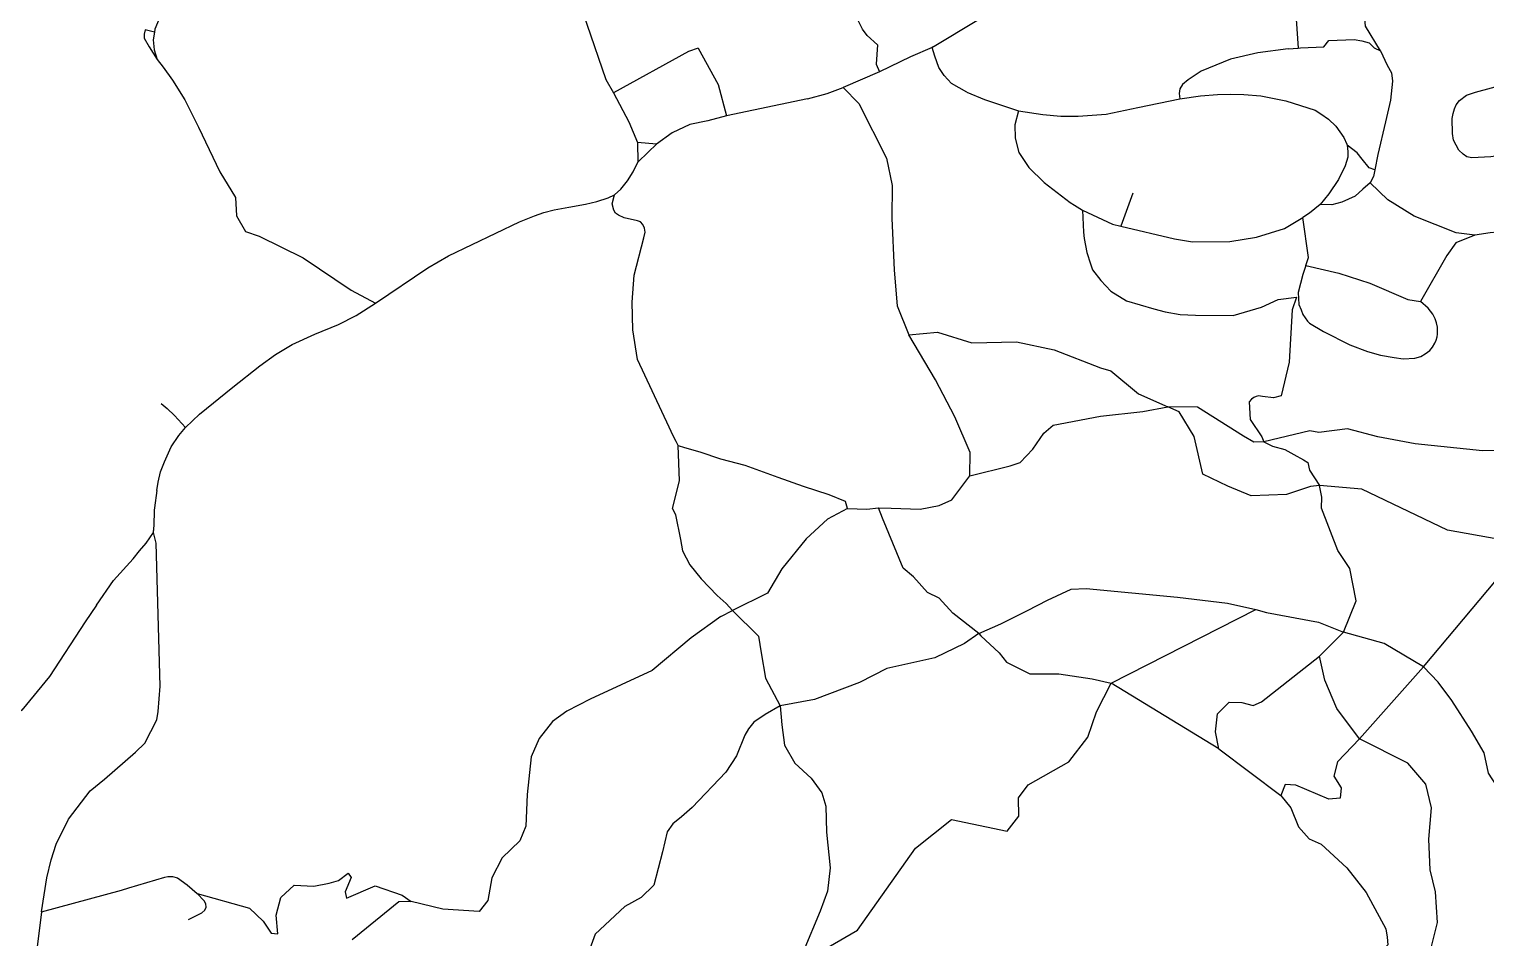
# Model space of a CAD drawing. Header units: inches. Extents: x 2740922 to 2751091, y 1249500 to 1259683.
# Drawn here: x 2745724 to 2747195, y 1257327 to 1258244 of the extents above; entities that cross this region are included whole.
import ezdxf

# ---------------------------------------------------------------- set-up
doc = ezdxf.new("R2010")
doc.units = ezdxf.units.IN
doc.header["$MEASUREMENT"] = 0

msp = doc.modelspace()

# ---------------------------------------------------------------- linework, layer by layer
for points in [[(2746580.4, 1258228), (2746570, 1258237.6), (2746565.2, 1258244), (2746560.4, 1258253.8), (2746558.6, 1258266.7), (2746559.3, 1258311.4), (2746561.2, 1258327.6), (2746562.1, 1258348.5), (2746555.3, 1258402.7), (2746552.3, 1258455.5), (2746555.5, 1258462.2)], [(2745968.8, 1258377.4), (2745927.4, 1258336.3), (2745906.1, 1258317.7), (2745880.8, 1258291.6), (2745858.3, 1258262.5), (2745850.7, 1258243.9), (2745850.2, 1258240.8)], [(2746249.2, 1258366.5), (2746253.4, 1258359), (2746260, 1258331.7), (2746267.6, 1258305.2), (2746306, 1258193), (2746313.7, 1258179.6)], [(2746861.4, 1258358.3), (2746851.2, 1258355.2), (2746842.1, 1258352.4), (2746827.5, 1258346.7), (2746802.6, 1258334.3), (2746779.1, 1258320.1), (2746752.6, 1258299.3), (2746722.1, 1258277.6), (2746637.8, 1258226.5), (2746636.7, 1258225.9)], [(2747002.6, 1258263.7), (2747005.3, 1258224.8)], [(2747088.4, 1258222), (2747073.2, 1258246.9), (2747072.1, 1258258.7), (2747071.6, 1258266.1)], [(2745850.2, 1258240.8), (2745841.1, 1258243.2), (2745839.8, 1258238.8), (2745840, 1258234.7), (2745844.9, 1258226.2), (2745852.9, 1258213.3)], [(2745850.2, 1258240.8), (2745849.1, 1258233.2), (2745849.9, 1258223), (2745852.9, 1258213.3)], [(2746399.4, 1258224.8), (2746389.7, 1258221.3), (2746313.7, 1258179.6)], [(2746399.4, 1258224.8), (2746419.6, 1258188.1), (2746428.1, 1258156.3)], [(2746580.4, 1258228), (2746579.1, 1258208.4), (2746582.5, 1258200.9)], [(2746636.7, 1258225.9), (2746635.6, 1258225.4), (2746613.7, 1258216), (2746582.5, 1258200.9)], [(2746670.8, 1258180.4), (2746655.2, 1258189), (2746647.6, 1258197.1), (2746642.4, 1258205.2), (2746638.5, 1258216.7), (2746635.6, 1258225.4), (2746636.7, 1258225.9)], [(2746995.2, 1258224.1), (2747005.3, 1258224.8)], [(2747005.3, 1258224.8), (2747007.7, 1258224.9), (2747031.1, 1258226)], [(2747031.1, 1258226), (2747036.2, 1258232.4), (2747061.9, 1258233.5), (2747069.4, 1258232.2), (2747076.9, 1258230), (2747081.9, 1258225.1), (2747088.4, 1258222)], [(2745852.9, 1258213.3), (2745859.1, 1258205.6), (2745868.5, 1258192.4), (2745881.1, 1258172.7), (2745894.7, 1258145), (2745916.5, 1258099.7), (2745932, 1258074), (2745933, 1258055.3), (2745942.3, 1258039.7), (2745956, 1258034.9), (2746000.4, 1258013.1), (2746048.8, 1257980.3), (2746073.5, 1257967.2)], [(2746995.2, 1258224.1), (2746964.6, 1258220.1), (2746936.9, 1258213.7), (2746907.4, 1258201.4), (2746894.1, 1258192.7), (2746888.6, 1258187.9), (2746885.9, 1258183.5), (2746885, 1258179.1), (2746885.7, 1258173.4)], [(2747088.4, 1258222), (2747095.2, 1258207.6), (2747099.4, 1258199.7), (2747100.4, 1258191.4), (2747098.5, 1258172.3), (2747093.5, 1258150.3), (2747085.7, 1258117.5), (2747082.7, 1258102)], [(2746582.5, 1258200.9), (2746545.7, 1258185)], [(2746509.7, 1258173.5), (2746529.7, 1258179.1), (2746545.7, 1258185)], [(2746545.7, 1258185), (2746561.5, 1258168.9), (2746589.5, 1258113.5), (2746595.3, 1258085.9), (2746594.8, 1258053), (2746597.4, 1258000.6), (2746600.3, 1257964.6), (2746612, 1257935.2)], [(2747245.1, 1258121.9), (2747199.9, 1258115.1), (2747180.5, 1258114), (2747175.5, 1258115.1), (2747171.9, 1258117.7), (2747167.5, 1258121.8), (2747164.8, 1258126.8), (2747162.2, 1258131.8), (2747161, 1258138.5), (2747160.8, 1258153.8), (2747161.6, 1258158.8), (2747163, 1258163.4), (2747164.9, 1258167.4), (2747168, 1258172), (2747175.3, 1258177.3), (2747184.2, 1258180.3), (2747212.9, 1258188), (2747239.7, 1258190.9), (2747266.9, 1258192.7), (2747285, 1258192.4), (2747302.9, 1258190), (2747326.8, 1258184.1), (2747346.5, 1258177.1), (2747362.8, 1258169.8)], [(2746313.7, 1258179.6), (2746329.4, 1258150.3), (2746338, 1258129.6)], [(2746509.7, 1258173.5), (2746428.1, 1258156.3)], [(2746670.8, 1258180.4), (2746688.4, 1258173)], [(2746688.4, 1258173), (2746722.7, 1258161.3)], [(2746722.7, 1258161.3), (2746747.4, 1258157.6), (2746765.6, 1258156.1), (2746783, 1258155.9), (2746811.2, 1258158), (2746843.2, 1258164.8), (2746885.7, 1258173.4)], [(2746885.7, 1258173.4), (2746906.7, 1258176.7), (2746923.8, 1258178), (2746936.9, 1258178.2), (2746950.3, 1258178), (2746967.5, 1258176.7), (2746992.8, 1258171.6), (2747022.3, 1258162), (2747028.1, 1258158.5), (2747035.7, 1258153.1), (2747043.4, 1258145.9), (2747047.4, 1258140.4), (2747051.5, 1258134.5), (2747054.4, 1258127.7), (2747054.6, 1258126.7)], [(2746428.1, 1258156.3), (2746409.1, 1258151.5), (2746390.9, 1258147.5), (2746373.2, 1258139.3), (2746357.4, 1258127.9)], [(2746722.7, 1258161.3), (2746719.2, 1258147.4), (2746719.4, 1258134), (2746723.3, 1258119.4), (2746733.1, 1258104.1), (2746748.7, 1258089.1), (2746775.1, 1258069), (2746779.3, 1258066.3)], [(2746338, 1258129.6), (2746338.4, 1258109.6)], [(2746357.4, 1258127.9), (2746338, 1258129.6)], [(2746357.4, 1258127.9), (2746348.8, 1258119.7), (2746338.4, 1258109.6)], [(2747054.6, 1258126.7), (2747055.4, 1258120.5), (2747055.3, 1258114.5), (2747052.6, 1258105.8), (2747046, 1258092.1), (2747036.2, 1258077.6), (2747027.5, 1258066.9)], [(2747082.7, 1258102), (2747076.8, 1258103.8), (2747070, 1258112.5), (2747064.9, 1258119.2), (2747054.6, 1258126.7)], [(2746314.8, 1258076.8), (2746321.4, 1258082.2), (2746328.1, 1258090.7), (2746333.8, 1258099.8), (2746338.4, 1258109.6)], [(2747082.7, 1258102), (2747081.3, 1258095), (2747078, 1258088.6)], [(2746838.4, 1258078.2), (2746826.3, 1258045.1)], [(2747078, 1258088.6), (2747070.4, 1258082.3), (2747062.9, 1258075.3), (2747049.4, 1258069.1), (2747039.4, 1258066.4), (2747027.5, 1258066.9)], [(2747183.7, 1258035.9), (2747164.8, 1258038.4), (2747122.3, 1258055.2), (2747095.8, 1258071.5), (2747078, 1258088.6)], [(2746073.5, 1257967.2), (2746126.5, 1258002.9), (2746147.4, 1258015), (2746218.8, 1258049.3), (2746234.1, 1258055.4), (2746243.4, 1258058.8), (2746253.9, 1258061.4), (2746268.7, 1258064.3), (2746285.7, 1258067.1), (2746297, 1258069.9), (2746308.4, 1258073.7), (2746314.8, 1258076.8)], [(2746379.1, 1257823.5), (2746377.2, 1257827.5), (2746374, 1257833.5), (2746370.2, 1257842), (2746338.1, 1257910.3), (2746333.5, 1257940.5), (2746332.8, 1257968.3), (2746334.7, 1257995.4), (2746344.6, 1258033.2), (2746345.8, 1258039.1), (2746345.3, 1258042.9), (2746343.6, 1258046.8), (2746341, 1258049.4), (2746338, 1258050.3), (2746324.5, 1258053.4), (2746318.8, 1258056), (2746315.8, 1258058.3), (2746314.3, 1258061.2), (2746312.6, 1258067.6), (2746314.8, 1258076.8)], [(2746779.3, 1258066.3), (2746787.5, 1258061.1)], [(2747027.5, 1258066.9), (2747016.7, 1258058.2), (2747010.1, 1258053.9)], [(2746787.5, 1258061.1), (2746817.7, 1258047.1), (2746826.3, 1258045.1)], [(2746787.5, 1258061.1), (2746788.3, 1258039.1), (2746789.1, 1258032.6), (2746791.8, 1258018.6), (2746795.6, 1258007)], [(2746898.6, 1258029.3), (2746936.3, 1258029.5), (2746963.1, 1258033.9), (2746991.4, 1258042.6), (2747010.1, 1258053.9)], [(2747012.9, 1258005.3), (2747015.6, 1258013.4), (2747010.1, 1258053.9)], [(2747317.1, 1258059.5), (2747227.4, 1258041.1), (2747199.1, 1258038.3), (2747183.7, 1258035.9)], [(2746826.3, 1258045.1), (2746880.4, 1258032.2), (2746898.6, 1258029.3)], [(2747183.7, 1258035.9), (2747164.4, 1258028.2), (2747155.5, 1258015.3), (2747128.7, 1257969)], [(2746795.6, 1258007), (2746797.5, 1258001), (2746806.1, 1257990.3), (2746816.2, 1257979.4), (2746831.9, 1257969.5), (2746859.6, 1257961.6), (2746870.9, 1257958.5), (2746886, 1257955.9), (2746901.4, 1257955.1), (2746939.7, 1257954.8), (2746968.1, 1257963.3), (2746985, 1257970.9), (2747003.7, 1257973.5), (2746999.2, 1257960.5), (2746996, 1257907.9), (2746988, 1257873.6), (2746980.4, 1257871.9), (2746969.1, 1257873.2), (2746965.3, 1257873.6), (2746962.8, 1257873.1), (2746960.4, 1257872.1), (2746958, 1257870.4), (2746955.9, 1257867.8), (2746956.6, 1257849.7), (2746968.5, 1257832.4), (2746970.5, 1257827.4)], [(2747012.9, 1258005.3), (2747010, 1257996.3), (2747005.2, 1257978), (2747005.8, 1257965.8), (2747008.1, 1257960.6), (2747010, 1257955.8), (2747014.6, 1257949.1), (2747016.8, 1257947.2), (2747030.9, 1257938.8), (2747057.3, 1257925.3), (2747075.4, 1257918.4), (2747088.5, 1257914.7), (2747102.1, 1257912.3), (2747111.1, 1257911), (2747123, 1257911.8), (2747129.2, 1257913.3), (2747133.4, 1257916), (2747138.1, 1257919.5), (2747141, 1257922.9), (2747143.1, 1257926.8), (2747144.5, 1257930.1), (2747145.5, 1257933.4), (2747145.9, 1257935.9), (2747146.1, 1257938.9), (2747145.8, 1257943), (2747145, 1257947.4), (2747143.6, 1257951.5), (2747141.2, 1257956.1), (2747136.4, 1257962.4), (2747128.7, 1257969)], [(2747012.9, 1258005.3), (2747046.2, 1257997.6), (2747077.5, 1257987.4), (2747116.1, 1257970.9), (2747128.7, 1257969)], [(2745881.5, 1257841.7), (2745895.9, 1257855.3), (2745929.3, 1257882.5), (2745956.8, 1257904), (2745972.4, 1257915.4), (2745989.5, 1257925.6), (2746012.2, 1257936.1), (2746036.2, 1257945.8), (2746054.1, 1257954.7), (2746073.5, 1257967.2)], [(2746612, 1257935.2), (2746641.1, 1257937.9), (2746675.6, 1257927.2), (2746720.9, 1257928.3), (2746758.7, 1257920.2), (2746805.8, 1257902), (2746816.2, 1257899), (2746844, 1257875.8), (2746873.5, 1257862.5)], [(2746673.7, 1257793), (2746673.9, 1257816.6), (2746658.7, 1257852.4), (2746639, 1257890), (2746612, 1257935.2)], [(2745857, 1257866.1), (2745863.3, 1257860.9), (2745870.4, 1257854), (2745881.5, 1257841.7)], [(2746673.7, 1257793), (2746714.4, 1257803.1), (2746724.6, 1257806.6), (2746737.2, 1257819.8), (2746748.5, 1257836.2), (2746758, 1257844.2), (2746805.7, 1257853.1), (2746848.3, 1257858), (2746873.5, 1257862.5)], [(2747026.9, 1257783.1), (2747017.6, 1257782.1), (2746993.5, 1257774.3), (2746957.7, 1257772.7), (2746934.2, 1257782.5), (2746908.8, 1257794.8), (2746900.1, 1257832.7), (2746885.2, 1257857.5), (2746873.5, 1257862.5)], [(2746970.5, 1257827.4), (2746960.4, 1257826.9), (2746949.9, 1257833.1), (2746903.7, 1257862.4), (2746873.5, 1257862.5)], [(2745852.8, 1257778.2), (2745854.1, 1257786.7), (2745856.5, 1257797), (2745860.3, 1257807.3), (2745867.3, 1257822.2), (2745874.8, 1257833.7), (2745881.5, 1257841.7)], [(2747310.5, 1257820.1), (2747191.5, 1257818.1), (2747123.4, 1257825.4), (2747085.6, 1257832.2), (2747055, 1257840.5), (2747026, 1257836.6), (2747016.9, 1257838.3), (2746970.5, 1257827.4)], [(2746373.4, 1257759.9), (2746380.6, 1257788.1), (2746379.1, 1257823.5)], [(2746550.3, 1257760), (2746548.2, 1257767.1), (2746531.8, 1257773.8), (2746505.7, 1257782.1), (2746480.2, 1257791.2), (2746446.9, 1257803.3), (2746422.2, 1257809.8), (2746401.3, 1257817), (2746385.9, 1257821.4), (2746379.6, 1257823.4), (2746379.1, 1257823.5)], [(2746970.5, 1257827.4), (2746979.3, 1257823), (2746991.7, 1257819.5), (2747000.9, 1257814.5), (2747010.5, 1257809.1), (2747015.1, 1257806.6), (2747016.8, 1257798.8), (2747026.9, 1257783.1)], [(2746581.4, 1257760.8), (2746594.3, 1257760.5), (2746623.5, 1257759.5), (2746642.8, 1257763.2), (2746655.6, 1257768.7), (2746673.7, 1257793)], [(2745852.8, 1257778.2), (2745850.3, 1257760.6)], [(2747237.2, 1257725.6), (2747206.8, 1257729.2), (2747156, 1257738.3), (2747069.5, 1257779.5), (2747026.9, 1257783.1)], [(2747050.9, 1257635.2), (2747063.7, 1257666.7), (2747057.5, 1257699.3), (2747045.4, 1257717.7), (2747028.8, 1257760.5), (2747029.2, 1257771.5), (2747026.9, 1257783.1)], [(2745850.3, 1257760.6), (2745850, 1257758.5), (2745849.6, 1257742.6), (2745849.5, 1257740.1), (2745849.4, 1257737.9)], [(2746373.4, 1257759.9), (2746376.3, 1257753.8), (2746381.4, 1257728.7), (2746383.7, 1257717.2), (2746391.1, 1257703.1), (2746402.5, 1257689.2), (2746418.4, 1257672.2), (2746427.7, 1257664), (2746434.1, 1257656.9)], [(2746550.3, 1257760), (2746529.8, 1257749.2), (2746508.3, 1257729.3), (2746483.8, 1257699), (2746469.5, 1257674.7), (2746434.1, 1257656.9)], [(2746550.3, 1257760), (2746569.7, 1257759.2), (2746581.4, 1257760.8)], [(2746682.8, 1257633.7), (2746656.5, 1257654.5), (2746642.6, 1257669.6), (2746630.8, 1257675.1), (2746616.8, 1257690.9), (2746606.2, 1257699.7), (2746585.5, 1257750.2), (2746581.4, 1257760.8)], [(2745785.4, 1257475), (2745800, 1257486.9), (2745831.3, 1257514), (2745840.7, 1257523.3), (2745852.7, 1257546.8), (2745854, 1257555.1), (2745856.2, 1257580.8), (2745851.9, 1257725.2)], [(2745835.2, 1257717.3), (2745842, 1257725), (2745849.3, 1257735.7), (2745849.4, 1257737.9)], [(2745851.9, 1257725.2), (2745849.3, 1257735.7), (2745849.4, 1257737.9)], [(2747131.9, 1257600.3), (2747237.2, 1257725.6)], [(2745791.9, 1257662.6), (2745808.8, 1257687.3), (2745828.9, 1257709.2), (2745835.2, 1257717.3)], [(2746682.8, 1257633.7), (2746704.9, 1257643.6), (2746732, 1257657.2), (2746752, 1257667.6), (2746776, 1257678.6), (2746791.1, 1257679.3), (2746883.4, 1257670.4), (2746934, 1257664.6), (2746962.4, 1257658.2)], [(2745791.9, 1257662.6), (2745780.4, 1257645.7), (2745744.2, 1257590.4), (2745716.3, 1257556.4), (2745705.7, 1257547.9), (2745692.2, 1257539.8)], [(2746422.2, 1257651), (2746434.1, 1257656.9)], [(2746434.1, 1257656.9), (2746460.4, 1257631.1), (2746463.1, 1257614.5), (2746467.3, 1257588.6), (2746482.3, 1257560.9)], [(2746816.5, 1257583.7), (2746962.4, 1257658.2)], [(2746962.4, 1257658.2), (2746973.1, 1257655.2), (2747025.9, 1257645.4), (2747050.9, 1257635.2)], [(2746422.2, 1257651), (2746392.3, 1257629.6), (2746352.9, 1257596.4), (2746290.2, 1257567.7), (2746266.7, 1257555.6), (2746252.1, 1257545), (2746238.8, 1257527.7), (2746230.8, 1257509.4), (2746226.6, 1257471.2), (2746225.4, 1257439.5), (2746219.3, 1257424.5), (2746201.6, 1257407.3), (2746191.1, 1257387.1), (2746187.1, 1257364.4), (2746178.3, 1257353.2), (2746141.4, 1257355.5), (2746109.5, 1257363.4)], [(2746682.8, 1257633.7), (2746668.3, 1257623.7), (2746638.2, 1257609.3), (2746589.9, 1257598.6), (2746562.4, 1257584.4), (2746516.9, 1257567.1), (2746482.3, 1257560.9)], [(2746682.8, 1257633.7), (2746684.8, 1257631.4), (2746703.3, 1257614.4), (2746710.7, 1257604.9), (2746734.3, 1257593.2), (2746763.4, 1257593.3), (2746797.2, 1257588.1), (2746816.5, 1257583.7)], [(2747026.8, 1257611), (2747050.9, 1257635.2)], [(2747131.9, 1257600.3), (2747092, 1257623.8), (2747050.9, 1257635.2)], [(2746925.2, 1257517.5), (2746921.7, 1257534.5), (2746923.9, 1257552.6), (2746935.5, 1257564.4), (2746948.5, 1257564.1), (2746959.7, 1257561.1), (2746968.3, 1257564.9), (2747026.8, 1257611)], [(2747067.3, 1257527.6), (2747044.3, 1257558), (2747032.3, 1257586.9), (2747026.8, 1257611)], [(2747067.3, 1257527.6), (2747131.9, 1257600.3)], [(2747357, 1257478.2), (2747343.3, 1257481.1), (2747317.2, 1257489.5), (2747291.8, 1257496), (2747274.3, 1257494.9), (2747247.9, 1257489.1), (2747228.6, 1257484.1), (2747216.4, 1257480.5), (2747205.4, 1257480.3), (2747197.3, 1257493), (2747192.9, 1257513.5), (2747180.1, 1257535.1), (2747160.5, 1257566.3), (2747146.5, 1257584.7), (2747131.9, 1257600.3)], [(2746512.1, 1257275.3), (2746511.3, 1257283.9), (2746530.6, 1257317.1), (2746560.2, 1257334.4), (2746618.8, 1257417.1), (2746655.2, 1257446.2), (2746711.3, 1257434.4), (2746723.2, 1257449.5), (2746722.9, 1257468), (2746732.6, 1257481.2), (2746773.5, 1257504.4), (2746792.9, 1257529.2), (2746801.5, 1257554.9), (2746816.5, 1257583.7)], [(2746925.2, 1257517.5), (2746816.5, 1257583.7)], [(2746482.3, 1257560.9), (2746466.9, 1257552), (2746455.7, 1257544.4), (2746450.3, 1257537.7), (2746446.6, 1257531.1), (2746438, 1257510.3), (2746427.4, 1257493.9), (2746393.3, 1257458.2), (2746382.6, 1257448.9), (2746373.7, 1257441.6), (2746368, 1257433.7), (2746363.4, 1257413.5), (2746354.5, 1257379.8), (2746341.8, 1257367.2), (2746325.2, 1257358.4), (2746295.5, 1257330.5), (2746287, 1257307.1)], [(2746482.3, 1257560.9), (2746483.9, 1257541.5), (2746486.4, 1257521.2), (2746496.9, 1257502.8), (2746513.5, 1257487.7), (2746524.2, 1257473.1), (2746528.4, 1257459.7), (2746529.1, 1257433.2), (2746532.6, 1257397.2), (2746529.9, 1257373.9), (2746522.6, 1257353.7), (2746505.5, 1257312.6), (2746503, 1257294.5), (2746506, 1257278.3)], [(2747067.3, 1257527.6), (2747044.9, 1257504.2), (2747041.4, 1257490), (2747048.7, 1257478.1), (2747047.7, 1257467.7), (2747036.3, 1257466.5), (2747002.9, 1257480.7), (2746992.1, 1257481.3), (2746987.9, 1257470.4)], [(2747162, 1257266.9), (2747161.7, 1257275.3), (2747158.9, 1257283.6), (2747148.5, 1257285.9), (2747141.4, 1257284.5), (2747134.4, 1257281.1), (2747129.1, 1257284.2), (2747126.4, 1257292.5), (2747129.4, 1257298.4), (2747136.2, 1257312.8), (2747140, 1257318), (2747145.8, 1257342.2), (2747143.8, 1257373), (2747138.4, 1257395.4), (2747137.1, 1257426.3), (2747139.9, 1257457.9), (2747134.3, 1257481.7), (2747116, 1257503.1), (2747067.3, 1257527.6)], [(2746925.2, 1257517.5), (2746987.9, 1257470.4)], [(2745736.4, 1257352.8), (2745741.6, 1257387.1), (2745746, 1257405.4), (2745751, 1257421.2), (2745763.4, 1257446.5), (2745785.4, 1257475)], [(2746987.9, 1257470.4), (2746997.9, 1257457.8), (2747005.5, 1257438.6), (2747016.2, 1257426.6), (2747028.6, 1257421.1), (2747054.5, 1257397.2), (2747073.9, 1257372.5), (2747093.6, 1257335.6), (2747095.1, 1257327.2), (2747095.9, 1257319.6), (2747081.8, 1257306.9), (2747051.3, 1257289.9)], [(2745824.4, 1257377.2), (2745860.7, 1257388), (2745863.9, 1257388.6), (2745868.5, 1257388.7), (2745873.6, 1257387.1), (2745883.5, 1257380.3), (2745893.5, 1257371.5)], [(2745893.5, 1257371.5), (2745946.3, 1257356.6), (2745960.2, 1257343.4), (2745968.3, 1257331.3), (2745974.8, 1257330.8), (2745973.2, 1257349.7), (2745978, 1257367.3), (2745991.4, 1257379.7), (2746011.1, 1257378.7), (2746026.6, 1257381.8), (2746036, 1257384.4), (2746045.9, 1257391.8), (2746049, 1257387.4), (2746042.9, 1257373.1), (2746044.3, 1257366.8), (2746073.3, 1257379.1), (2746100.3, 1257369.6), (2746109.5, 1257363.4)], [(2745736.4, 1257352.8), (2745816.9, 1257374.9), (2745824.4, 1257377.2)], [(2745884.7, 1257345), (2745898.2, 1257352), (2745901.3, 1257354.5), (2745902.4, 1257357.6), (2745902.1, 1257360.9), (2745900.6, 1257364.1), (2745893.5, 1257371.5)], [(2746109.5, 1257363.4), (2746097.2, 1257363.1), (2746049.8, 1257324.8)], [(2745736.4, 1257352.8), (2745726.7, 1257276.7)]]:
    msp.add_lwpolyline(points)

doc.saveas('drawing.dxf')
